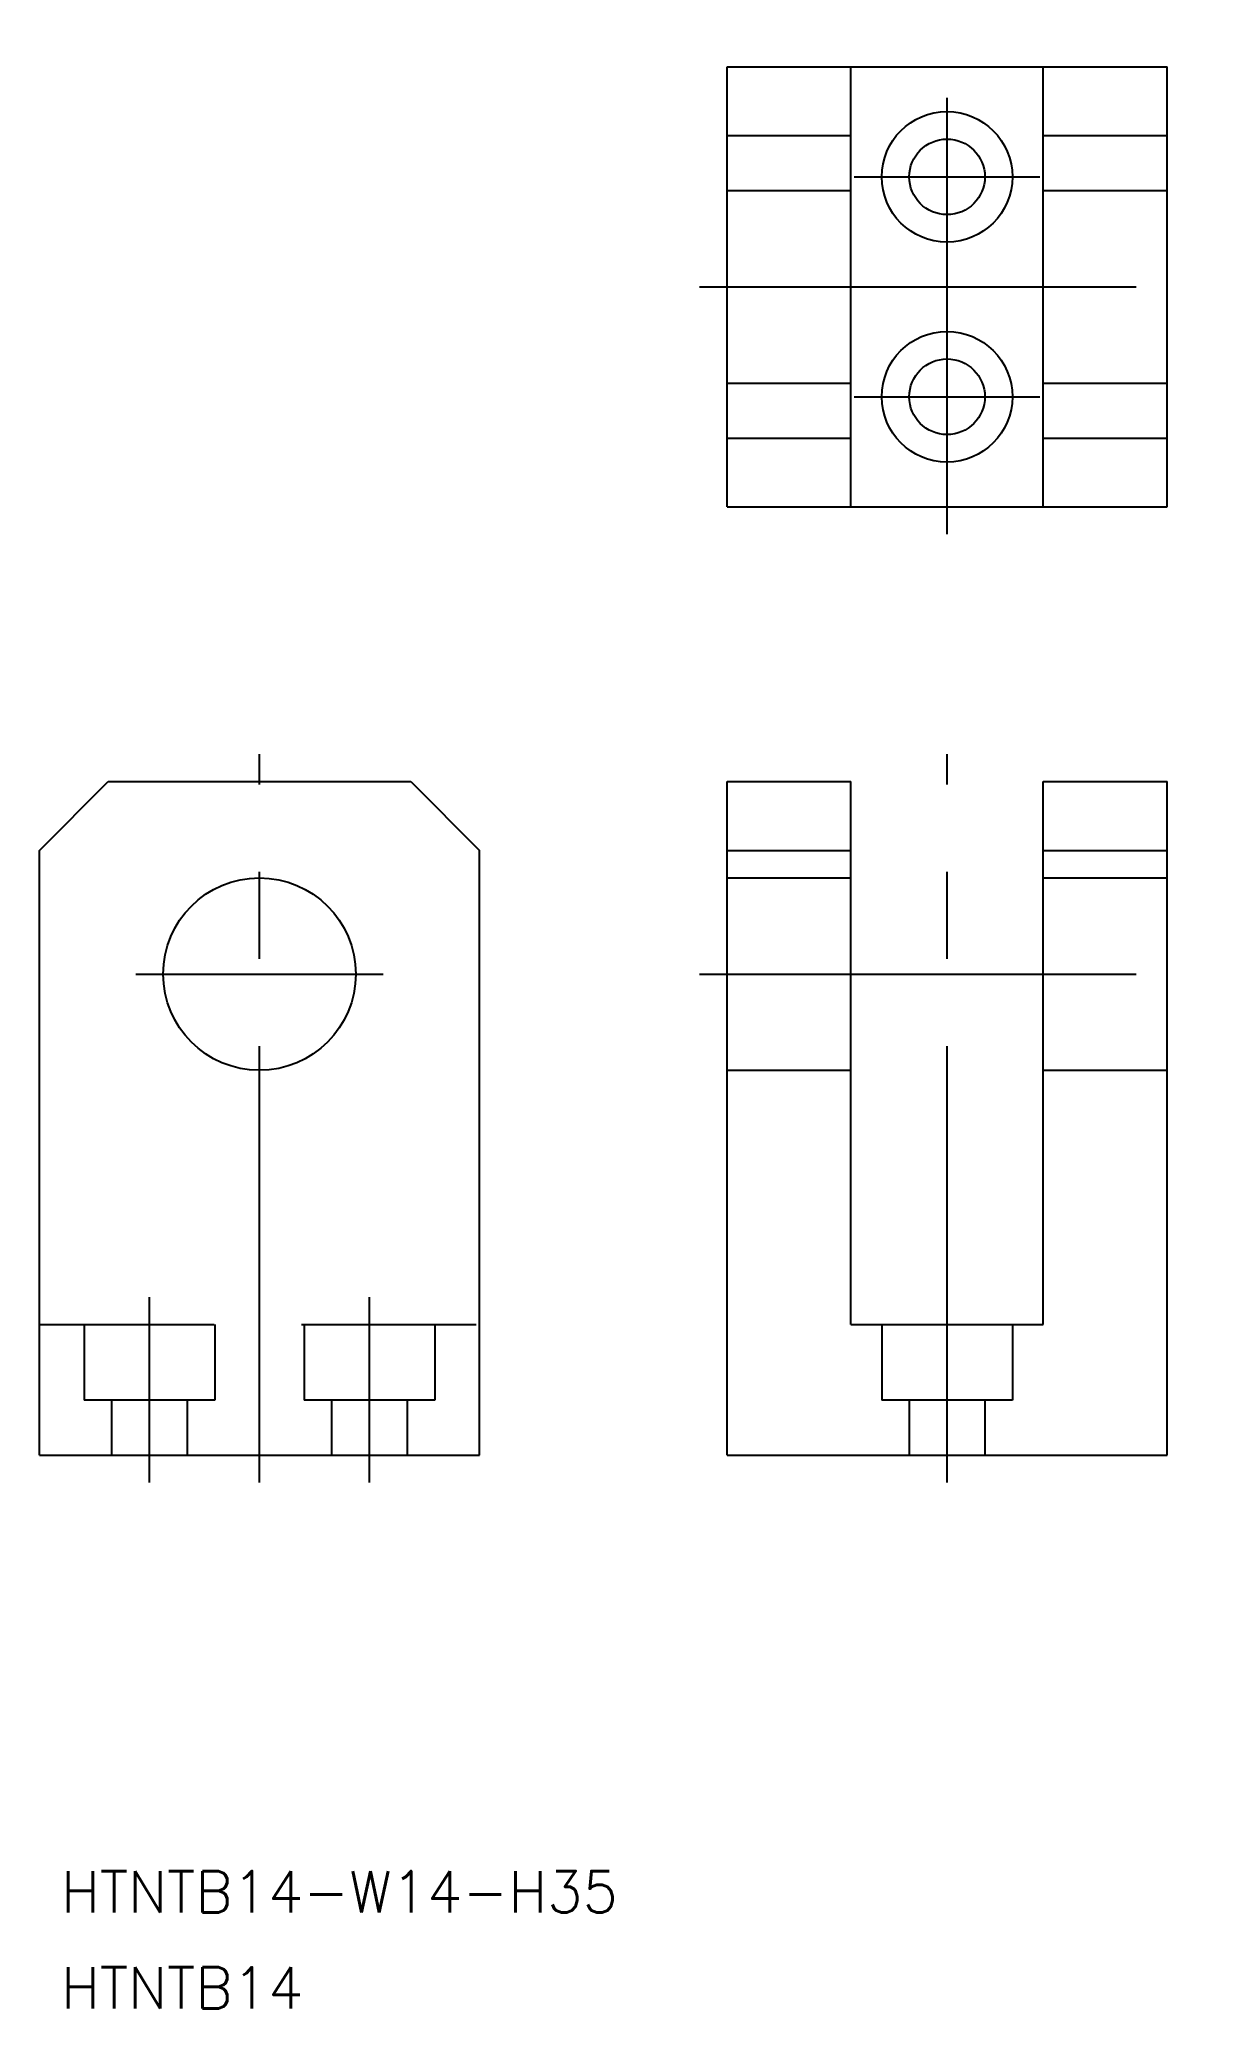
# Model space of a CAD drawing. Extents: x -16 to 68, y -75 to 68.
import ezdxf

# ---------------------------------------------------------------- set-up
doc = ezdxf.new("R2010")
doc.units = 0
doc.linetypes.add('CENTER', pattern=[50.8, 31.75, -6.35, 6.35, -6.35])
doc.linetypes.add('DASHED', pattern=[19.05, 12.7, -6.35])
doc.layers.get('0').update_dxf_attribs({"linetype": 'CONTINUOUS'})
doc.layers.add('CENTER', color=1, linetype='CENTER')
doc.styles.get("Standard").update_dxf_attribs({"font": 'txt.shx', "height": 3, "bigfont": 'bigfont.shx'})

msp = doc.modelspace()

# ---------------------------------------------------------------- linework, layer by layer
at = {"color": 7, "linetype": 'CONTINUOUS'}
for p, q in [((34, 66), (66, 66)), ((34, 34), (34, 66)), ((43, 34), (43, 66)), ((57, 34), (57, 66)), ((66, 34), (66, 66)), ((34, 61), (43, 61)), ((57, 61), (66, 61)), ((34, 39), (43, 39)), ((57, 39), (66, 39)), ((34, 34), (66, 34)), ((-16, 9), (-11, 14)), ((-11, 14), (11, 14)), ((11, 14), (16, 9)), ((34, -35), (34, 14)), ((34, 14), (43, 14)), ((43, -25.5), (43, 14)), ((57, -25.5), (57, 14)), ((57, 14), (66, 14)), ((66, -35), (66, 14)), ((-16, -35), (-16, 9)), ((16, -35), (16, 9)), ((34, 9), (43, 9)), ((57, 9), (66, 9)), ((43, -25.5), (57, -25.5)), ((-16, -35), (16, -35)), ((34, -35), (66, -35))]:
    msp.add_line(p, q, dxfattribs=at)
at = {"color": 3, "linetype": 'DASHED'}
for p, q in [((34, 57), (43, 57)), ((57, 57), (66, 57)), ((34, 43), (43, 43)), ((57, 43), (66, 43)), ((34, 7), (43, 7)), ((57, 7), (66, 7)), ((34, -7), (43, -7)), ((57, -7), (66, -7)), ((-16, -25.5), (16, -25.5)), ((-12.75, -25.5), (-12.75, -31)), ((-3.25, -25.5), (-3.25, -31)), ((3.25, -25.5), (3.25, -31)), ((12.75, -25.5), (12.75, -31)), ((45.25, -25.5), (45.25, -31)), ((54.75, -25.5), (54.75, -31)), ((-3.25, -31), (-12.75, -31)), ((-10.75, -31), (-10.75, -35)), ((-5.25, -31), (-5.25, -35)), ((12.75, -31), (3.25, -31)), ((5.25, -31), (5.25, -35)), ((10.75, -31), (10.75, -35)), ((54.75, -31), (45.25, -31)), ((47.25, -31), (47.25, -35)), ((52.75, -31), (52.75, -35))]:
    msp.add_line(p, q, dxfattribs=at)
at = {"color": 7, "linetype": 'CONTINUOUS'}
for centre, radius in [((50, 58), 4.75), ((50, 58), 2.75), ((50, 42), 4.75), ((50, 42), 2.75), ((0, 0), 7)]:
    msp.add_circle(centre, radius, dxfattribs=at)
at = {"layer": 'CENTER', "color": 1, "linetype": 'CENTER'}
for p, q in [((50, 32), (50, 68)), ((43.25, 58), (56.75, 58)), ((32, 50), (68, 50)), ((43.25, 42), (56.75, 42)), ((0, -37), (0, 16)), ((50, -37), (50, 16)), ((-9, 0), (9, 0)), ((32, 0), (68, 0)), ((-8, -37), (-8, -23.5)), ((8, -37), (8, -23.5))]:
    msp.add_line(p, q, dxfattribs=at)

# ---------------------------------------------------------------- texts
at = {"color": 7, "linetype": 'CONTINUOUS'}
for s, p in [('HTNTB14-W14-H35', (-14.43, -68.26)), ('HTNTB14', (-14.43, -75.26))]:
    msp.add_text(s, height=3, dxfattribs=at).set_placement(p)

doc.saveas('drawing.dxf')
